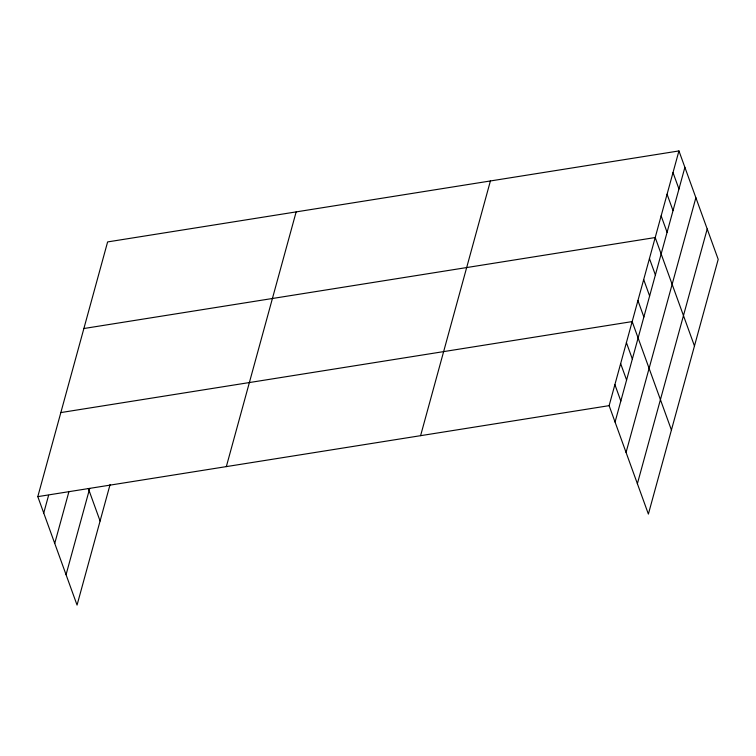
<?xml version="1.0" encoding="UTF-8"?>
<svg xmlns="http://www.w3.org/2000/svg" width="756" height="756" viewBox="0 0 756 756"><rect width="100%" height="100%" fill="white"/><g stroke="black" fill="none" stroke-linecap="round" stroke-linejoin="round"><path stroke-width="1.13" d="M110.093 484.511L77.055 605.065L37.8 496.635L107.617 241.92L678.945 150.935L718.2 259.365L648.383 514.08L609.128 405.651L678.945 150.935M43.735 513.04L48.592 495.341M54.734 543.403L68.985 491.428M66.055 574.692L89.709 488.433M226.337 466.603L296.154 211.897M420.591 435.673L490.408 180.958M615.063 422.056L684.889 167.341M626.062 452.419L695.879 197.713M637.384 483.708L707.21 229.002M83.878 328.52L655.206 237.535L694.462 345.974M60.839 412.578L632.167 321.593L671.423 430.022M37.8 496.635L609.128 405.651M673.01 172.585L678.954 188.991M667.075 194.235L673.02 210.641M661.141 215.885L667.085 232.29M649.451 258.552L655.386 274.957M643.687 279.569L649.631 295.974M637.932 300.576L643.866 316.981M626.412 342.61L632.347 359.015M620.648 363.617L626.592 380.022M614.893 384.634L620.827 401.039M88.32 488.48L100.094 521.007"/></g></svg>
